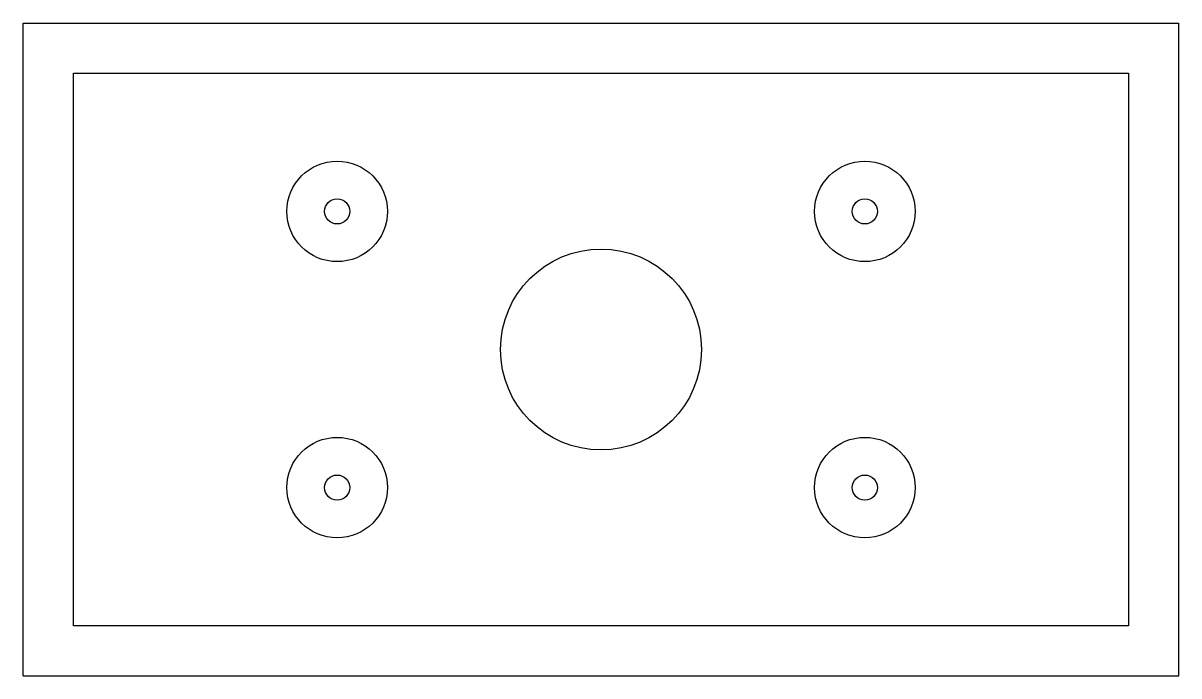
# Model space of a CAD drawing. Header units: inches. Extents: x 0 to 115, y 0 to 65.
import ezdxf

# ---------------------------------------------------------------- set-up
doc = ezdxf.new("R2010")
doc.units = ezdxf.units.IN
doc.header["$MEASUREMENT"] = 0

msp = doc.modelspace()

# ---------------------------------------------------------------- linework, layer by layer
for p, q in [((0, 0), (0, 65)), ((0, 65), (115, 65)), ((115, 0), (115, 65)), ((5, 5), (5, 60)), ((5, 60), (110, 60)), ((110, 60), (110, 5)), ((110, 5), (5, 5)), ((0, 0), (115, 0))]:
    msp.add_line(p, q)
for centre, radius in [((31.25, 46.25, 17.5), 5), ((83.75, 46.25, 17.5), 5), ((31.25, 46.25, 22.5), 1.25), ((83.75, 46.25, 22.5), 1.25), ((57.5, 32.5, 17.5), 10), ((31.25, 18.75, 17.5), 5), ((83.75, 18.75, 17.5), 5), ((31.25, 18.75, 22.5), 1.25), ((83.75, 18.75, 22.5), 1.25)]:
    msp.add_circle(centre, radius)

doc.saveas('drawing.dxf')
